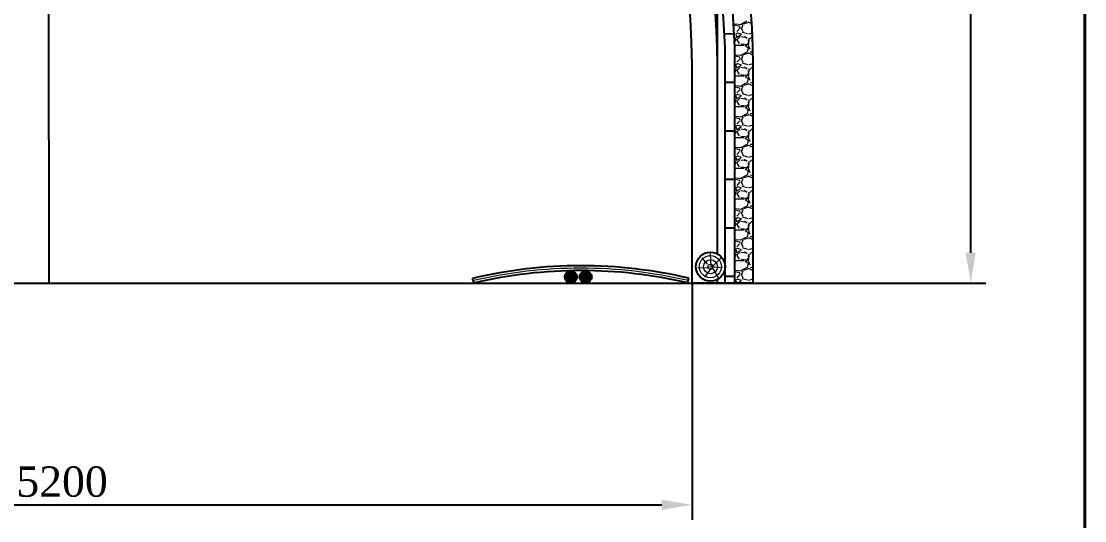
# Model space of a CAD drawing. Header units: millimetres. Extents: x -46762 to 161452, y -66984 to 31524.
# Drawn here: x -22412 to -18023, y 10580 to 12640 of the extents above; entities that cross this region are included whole.
import ezdxf

# ---------------------------------------------------------------- set-up
doc = ezdxf.new("R2010")
doc.units = ezdxf.units.MM
doc.header["$LTSCALE"] = 0.5
doc.styles.get("Standard").update_dxf_attribs({"font": 'TIMES.TTF'})
doc.linetypes.add('BATTING', pattern='A,0.00254,-2.54,[134,ltypeshp.shx,S=2.54,R=0,X=-2.54,Y=0],-5.08,[134,ltypeshp.shx,S=2.54,R=180,X=2.54,Y=0],-2.54', length=10.16254)
doc.dimstyles.new('ISO-25', dxfattribs={"dimscale": 50, "dimtxt": 2.5, "dimasz": 2.5, "dimexe": 1.25, "dimexo": 0.625, "dimtad": 1, "dimdec": 0, "dimtxsty": 'Standard', "dimcen": 2.5, "dimadec": 0, "dimazin": 0, "dimtfac": 1, "dimtdec": 0, "dimtmove": 0, "dimatfit": 3, "dimfxl": 1, "dimarcsym": 0})

# ---------------------------------------------------------------- blocks, each defined once
blk = doc.blocks.new('*D18')
at = {"color": 0, "lineweight": -2}
for p, q in [((-24843.6, 11529.6), (-24843.6, 10583.7)), ((-19643.6, 11529.6), (-19643.6, 10583.7)), ((-24718.6, 10646.2), (-19768.6, 10646.2))]:
    blk.add_line(p, q, dxfattribs=at)
at = {"color": 0}
for points in [[(-24718.6, 10667), (-24718.6, 10625.3), (-24843.6, 10646.2)], [(-19768.6, 10667), (-19768.6, 10625.3), (-19643.6, 10646.2)]]:
    blk.add_solid(points, dxfattribs=at)
at = {"layer": 'Defpoints', "color": 0}
for p in [(-24843.6, 11560.9), (-19643.6, 11560.9), (-19643.6, 10646.2)]:
    blk.add_point(p, dxfattribs=at)
at = {"color": 0, "lineweight": 15, "insert": (-22243.6, 10741), "char_height": 125, "attachment_point": 5}
blk.add_mtext('5200', dxfattribs=at)
blk = doc.blocks.new('*D19')
at = {"color": 0, "lineweight": -2}
for p, q in [((-22212.4, 15091.9), (-18431, 15091.9)), ((-18493.5, 11685.9), (-18493.5, 14966.9)), ((-22212.4, 11560.9), (-18431, 11560.9))]:
    blk.add_line(p, q, dxfattribs=at)
at = {"color": 0}
for points in [[(-18514.4, 14966.9), (-18472.7, 14966.9), (-18493.5, 15091.9)], [(-18514.4, 11685.9), (-18472.7, 11685.9), (-18493.5, 11560.9)]]:
    blk.add_solid(points, dxfattribs=at)
at = {"layer": 'Defpoints', "color": 0}
for p in [(-22243.6, 15091.9), (-18493.5, 15091.9), (-22243.6, 11560.9)]:
    blk.add_point(p, dxfattribs=at)
at = {"color": 0, "lineweight": 15, "insert": (-18588.3, 13326.4), "char_height": 125, "attachment_point": 5, "rotation": 90}
blk.add_mtext('3550', dxfattribs=at)

msp = doc.modelspace()

# ---------------------------------------------------------------- hatches: boundary and pattern name
at = {"lineweight": 15, "ltscale": 0.05}
for points in [[(-20168.62, 11585.86, 1), (-20118.62, 11585.86, 1)], [(-20107.79, 11585.86, 1), (-20057.79, 11585.86, 1)]]:
    msp.add_hatch(color=256, dxfattribs=at).paths.add_polyline_path(points)

# ---------------------------------------------------------------- linework, layer by layer
at = {"lineweight": 40}
msp.add_line((-18022.98, 18482.97), (-18022.98, -330.51), dxfattribs=at)
at = {"ltscale": 2}
for p, q in [((-22299.45, 15091.17), (-22298.75, 11560.86)), ((-19469.56, 12588.61), (-19509.51, 12586.77)), ((-19466.62, 12387.56), (-19506.62, 12387.56)), ((-19466.62, 12187.56), (-19506.62, 12187.56)), ((-19466.62, 11987.56), (-19506.62, 11987.56)), ((-19466.62, 11787.56), (-19506.62, 11787.56)), ((-19466.62, 11587.56), (-19506.62, 11587.56)), ((-24843.62, 11560.86), (-19643.62, 11560.86))]:
    msp.add_line(p, q, dxfattribs=at)
for p, q in [((-19538.62, 11680.8), (-19538.62, 13144.16)), ((-19643.62, 11560.86), (-19643.62, 12460.86)), ((-19538.62, 11887.61), (-19538.62, 12460.86)), ((-19506.62, 11560.86), (-19506.62, 12460.86)), ((-19466.62, 11560.86), (-19466.62, 12460.86)), ((-19391.62, 11560.86), (-19391.62, 12460.86)), ((-24843.62, 11560.86), (-19643.62, 11560.86)), ((-19391.62, 11560.86), (-19643.62, 11560.86)), ((-19538.62, 11569.4), (-19538.62, 11575.69)), ((-19538.62, 11566.43), (-19538.62, 11575.69)), ((-19538.62, 11560.86), (-19538.62, 11569.4))]:
    msp.add_line(p, q)
at = {"lineweight": 9, "ltscale": 2}
for p, q in [((-19417.03, 12640.25), (-19443.7, 12626.28)), ((-19466.29, 12625.66), (-19471.48, 12625.12)), ((-19447.71, 12618.84), (-19471.46, 12624.78)), ((-19468.07, 12598.78), (-19470.03, 12598.61)), ((-19436.89, 12625.93), (-19468.64, 12628.47)), ((-19436.89, 12625.93), (-19468.64, 12628.47)), ((-19447.04, 12611.43), (-19458.47, 12598.73)), ((-19446.7, 12615.33), (-19447.97, 12621.68)), ((-19441.66, 12616.37), (-19434.04, 12598.59)), ((-19439.67, 12609.88), (-19432.05, 12627.66)), ((-19429.77, 12630.49), (-19409.45, 12636.84)), ((-19413.91, 12637.72), (-19396.71, 12631.27)), ((-19461.75, 12566.14), (-19469.09, 12578.16)), ((-19468.03, 12549.6), (-19461.48, 12570.06)), ((-19455.66, 12591.76), (-19464.55, 12587.95)), ((-19463.28, 12586.42), (-19458.2, 12573.72)), ((-19446.15, 12576.78), (-19458.85, 12564.08)), ((-19458.8, 12575.57), (-19439.75, 12587)), ((-19458.64, 12563.81), (-19448.48, 12548.57)), ((-19439.74, 12587), (-19454.98, 12592.08)), ((-19416.45, 12572.35), (-19441.85, 12576.16)), ((-19436.87, 12595.89), (-19415.28, 12589.54)), ((-19416.98, 12569.71), (-19427.14, 12578.6)), ((-19410.56, 12556.48), (-19410.56, 12564.1)), ((-19409.18, 12570.65), (-19410.45, 12543.98)), ((-19409.21, 12588.57), (-19394.67, 12592.85)), ((-19394.07, 12579.26), (-19405.78, 12568.57)), ((-19467.62, 12535.64), (-19461.3, 12542.67)), ((-19461.36, 12542.51), (-19428.34, 12542.51)), ((-19417, 12513.27), (-19443.67, 12499.3)), ((-19442.64, 12548.06), (-19410.89, 12544.25)), ((-19429.78, 12503.48), (-19409.46, 12509.83)), ((-19424.02, 12539.86), (-19407.51, 12528.43)), ((-19419.14, 12540.78), (-19412.79, 12552.2)), ((-19411.64, 12531.38), (-19416.72, 12513.6)), ((-19415, 12549.16), (-19404.84, 12525.03)), ((-19413.9, 12510.71), (-19393.58, 12503.09)), ((-19403.57, 12514.65), (-19392.11, 12514.1)), ((-19436.93, 12498.94), (-19466.91, 12501.33)), ((-19436.93, 12498.94), (-19466.91, 12501.33)), ((-19466.34, 12498.66), (-19466.87, 12498.6)), ((-19447.7, 12491.84), (-19466.85, 12496.62)), ((-19455.64, 12464.76), (-19464.53, 12460.95)), ((-19447.04, 12484.42), (-19458.47, 12471.72)), ((-19439.74, 12460), (-19454.98, 12465.08)), ((-19446.7, 12488.32), (-19447.97, 12494.67)), ((-19441.66, 12489.36), (-19434.04, 12471.58)), ((-19439.67, 12482.87), (-19432.05, 12500.65)), ((-19436.85, 12468.89), (-19415.26, 12462.54)), ((-19409.23, 12461.56), (-19391.62, 12466.74)), ((-19461.75, 12439.14), (-19466.62, 12447.1)), ((-19466.62, 12427.03), (-19461.48, 12443.07)), ((-19463.28, 12459.43), (-19458.2, 12446.73)), ((-19446.15, 12449.78), (-19458.85, 12437.08)), ((-19458.8, 12448.57), (-19439.75, 12460)), ((-19458.64, 12436.81), (-19448.48, 12421.57)), ((-19442.68, 12421.06), (-19410.93, 12417.25)), ((-19416.47, 12445.35), (-19441.87, 12449.16)), ((-19416.97, 12442.7), (-19427.13, 12451.59)), ((-19419.15, 12413.76), (-19412.8, 12425.19)), ((-19414.99, 12422.15), (-19404.83, 12398.02)), ((-19410.56, 12429.48), (-19410.56, 12437.1)), ((-19409.18, 12443.65), (-19410.45, 12416.98)), ((-19391.62, 12454.5), (-19405.75, 12441.6)), ((-19466.62, 12409.76), (-19461.3, 12415.67)), ((-19461.36, 12415.51), (-19428.34, 12415.51)), ((-19416.96, 12386.29), (-19443.63, 12372.32)), ((-19429.8, 12376.48), (-19409.48, 12382.83)), ((-19424.03, 12412.86), (-19407.52, 12401.43)), ((-19411.64, 12404.38), (-19416.72, 12386.6)), ((-19413.88, 12383.71), (-19393.56, 12376.09)), ((-19403.55, 12387.65), (-19391.62, 12387.08)), ((-19436.97, 12371.94), (-19466.62, 12374.31)), ((-19436.97, 12371.94), (-19466.62, 12374.31)), ((-19466.39, 12371.65), (-19466.62, 12371.63)), ((-19447.7, 12364.84), (-19466.62, 12369.57)), ((-19455.62, 12337.77), (-19464.51, 12333.96)), ((-19458.8, 12321.58), (-19439.75, 12333.01)), ((-19447.05, 12357.42), (-19458.48, 12344.72)), ((-19439.74, 12333), (-19454.98, 12338.08)), ((-19446.7, 12361.32), (-19447.97, 12367.67)), ((-19441.66, 12362.36), (-19434.04, 12344.58)), ((-19439.67, 12355.87), (-19432.05, 12373.65)), ((-19436.83, 12341.88), (-19415.24, 12335.53)), ((-19409.25, 12334.56), (-19391.62, 12339.75)), ((-19461.75, 12312.14), (-19466.62, 12320.1)), ((-19466.62, 12300.03), (-19461.48, 12316.07)), ((-19463.28, 12332.43), (-19458.2, 12319.73)), ((-19446.15, 12322.78), (-19458.85, 12310.08)), ((-19458.64, 12309.81), (-19448.48, 12294.57)), ((-19442.71, 12294.07), (-19410.96, 12290.26)), ((-19416.49, 12318.35), (-19441.89, 12322.16)), ((-19416.95, 12315.69), (-19427.11, 12324.58)), ((-19419.16, 12286.75), (-19412.81, 12298.18)), ((-19414.99, 12295.14), (-19404.83, 12271.01)), ((-19410.56, 12302.48), (-19410.56, 12310.1)), ((-19409.18, 12316.65), (-19410.45, 12289.98)), ((-19391.62, 12327.5), (-19405.72, 12314.63)), ((-19466.62, 12282.76), (-19461.3, 12288.67)), ((-19437.01, 12244.94), (-19466.62, 12247.31)), ((-19437.01, 12244.94), (-19466.62, 12247.31)), ((-19461.36, 12288.51), (-19428.34, 12288.51)), ((-19416.92, 12259.31), (-19443.59, 12245.34)), ((-19439.67, 12228.86), (-19432.05, 12246.64)), ((-19429.82, 12249.47), (-19409.5, 12255.82)), ((-19424.04, 12285.87), (-19407.53, 12274.44)), ((-19411.64, 12277.38), (-19416.72, 12259.6)), ((-19413.87, 12256.7), (-19393.55, 12249.08)), ((-19403.53, 12260.65), (-19391.62, 12260.08)), ((-19466.45, 12244.65), (-19466.62, 12244.63)), ((-19447.7, 12237.84), (-19466.62, 12242.57)), ((-19455.6, 12210.78), (-19464.49, 12206.97)), ((-19463.28, 12205.43), (-19458.2, 12192.73)), ((-19458.8, 12194.58), (-19439.75, 12206.01)), ((-19447.05, 12230.41), (-19458.48, 12217.71)), ((-19439.74, 12206), (-19454.98, 12211.08)), ((-19446.7, 12234.32), (-19447.97, 12240.67)), ((-19441.65, 12235.35), (-19434.03, 12217.57)), ((-19436.81, 12214.87), (-19415.22, 12208.52)), ((-19409.27, 12207.55), (-19391.62, 12212.75)), ((-19461.75, 12185.14), (-19466.62, 12193.1)), ((-19466.62, 12173.03), (-19461.48, 12189.08)), ((-19466.62, 12155.76), (-19461.3, 12161.67)), ((-19461.36, 12161.51), (-19428.34, 12161.51)), ((-19446.15, 12195.78), (-19458.85, 12183.08)), ((-19458.64, 12182.81), (-19448.48, 12167.57)), ((-19442.74, 12167.07), (-19410.99, 12163.26)), ((-19416.51, 12191.36), (-19441.91, 12195.17)), ((-19416.94, 12188.67), (-19427.1, 12197.56)), ((-19424.05, 12158.88), (-19407.54, 12147.45)), ((-19419.16, 12159.74), (-19412.81, 12171.17)), ((-19414.98, 12168.12), (-19404.82, 12143.99)), ((-19410.56, 12175.48), (-19410.56, 12183.1)), ((-19409.18, 12189.65), (-19410.45, 12162.98)), ((-19391.62, 12200.5), (-19405.69, 12187.66)), ((-19437.05, 12117.94), (-19466.62, 12120.31)), ((-19437.05, 12117.94), (-19466.62, 12120.31)), ((-19466.5, 12117.64), (-19466.62, 12117.63)), ((-19447.7, 12110.84), (-19466.62, 12115.57)), ((-19446.7, 12107.32), (-19447.97, 12113.67)), ((-19416.89, 12132.33), (-19443.56, 12118.36)), ((-19439.68, 12101.86), (-19432.06, 12119.64)), ((-19429.83, 12122.47), (-19409.51, 12128.82)), ((-19411.64, 12150.38), (-19416.72, 12132.6)), ((-19413.86, 12129.7), (-19393.54, 12122.08)), ((-19403.51, 12133.65), (-19391.62, 12133.08)), ((-19455.58, 12083.79), (-19464.47, 12079.98)), ((-19463.28, 12078.43), (-19458.2, 12065.73)), ((-19458.8, 12067.58), (-19439.75, 12079.01)), ((-19447.06, 12103.41), (-19458.49, 12090.71)), ((-19439.74, 12079), (-19454.98, 12084.08)), ((-19441.65, 12108.35), (-19434.03, 12090.57)), ((-19436.79, 12087.87), (-19415.2, 12081.52)), ((-19416.92, 12061.66), (-19427.08, 12070.55)), ((-19409.29, 12080.55), (-19391.62, 12085.75)), ((-19391.62, 12073.5), (-19405.66, 12060.69)), ((-19461.75, 12058.14), (-19466.62, 12066.1)), ((-19466.62, 12046.03), (-19461.48, 12062.08)), ((-19466.62, 12028.76), (-19461.3, 12034.67)), ((-19461.36, 12034.51), (-19428.34, 12034.51)), ((-19446.15, 12068.78), (-19458.85, 12056.08)), ((-19458.64, 12055.82), (-19448.48, 12040.58)), ((-19442.77, 12040.08), (-19411.02, 12036.27)), ((-19416.54, 12064.36), (-19441.94, 12068.17)), ((-19424.07, 12031.89), (-19407.56, 12020.46)), ((-19419.17, 12032.73), (-19412.82, 12044.16)), ((-19414.98, 12041.11), (-19404.82, 12016.98)), ((-19410.56, 12048.48), (-19410.56, 12056.1)), ((-19409.18, 12062.65), (-19410.45, 12035.98)), ((-19437.09, 11990.95), (-19466.62, 11993.31)), ((-19437.09, 11990.95), (-19466.62, 11993.31)), ((-19466.55, 11990.64), (-19466.62, 11990.63)), ((-19447.7, 11983.84), (-19466.62, 11988.57)), ((-19446.7, 11980.32), (-19447.97, 11986.67)), ((-19416.85, 12005.35), (-19443.52, 11991.38)), ((-19439.68, 11974.85), (-19432.06, 11992.63)), ((-19429.85, 11995.46), (-19409.53, 12001.81)), ((-19411.64, 12023.38), (-19416.72, 12005.6)), ((-19413.85, 12002.69), (-19393.53, 11995.07)), ((-19403.49, 12006.65), (-19391.62, 12006.08)), ((-19461.75, 11931.14), (-19466.62, 11939.1)), ((-19455.56, 11956.8), (-19464.45, 11952.99)), ((-19463.28, 11951.43), (-19458.2, 11938.73)), ((-19446.15, 11941.78), (-19458.85, 11929.08)), ((-19458.79, 11940.58), (-19439.74, 11952.01)), ((-19447.07, 11976.4), (-19458.5, 11963.7)), ((-19439.74, 11952), (-19454.98, 11957.08)), ((-19416.56, 11937.36), (-19441.96, 11941.17)), ((-19441.65, 11981.34), (-19434.03, 11963.56)), ((-19436.77, 11960.86), (-19415.18, 11954.51)), ((-19416.9, 11934.64), (-19427.06, 11943.53)), ((-19409.31, 11953.54), (-19391.62, 11958.75)), ((-19391.62, 11946.5), (-19405.62, 11933.72)), ((-19466.62, 11919.03), (-19461.48, 11935.09)), ((-19466.62, 11901.76), (-19461.3, 11907.67)), ((-19461.36, 11907.51), (-19428.34, 11907.51)), ((-19458.64, 11928.82), (-19448.48, 11913.58)), ((-19442.81, 11913.08), (-19411.06, 11909.27)), ((-19424.08, 11904.89), (-19407.57, 11893.46)), ((-19419.18, 11905.71), (-19412.83, 11917.14)), ((-19411.64, 11896.38), (-19416.72, 11878.6)), ((-19414.97, 11914.1), (-19404.81, 11889.97)), ((-19410.56, 11921.48), (-19410.56, 11929.1)), ((-19409.18, 11935.66), (-19410.45, 11908.99)), ((-19437.12, 11863.95), (-19466.62, 11866.31)), ((-19437.12, 11863.95), (-19466.62, 11866.31)), ((-19466.61, 11863.63), (-19466.62, 11863.63)), ((-19447.7, 11856.84), (-19466.62, 11861.57)), ((-19446.7, 11853.31), (-19447.97, 11859.66)), ((-19416.81, 11878.37), (-19443.48, 11864.4)), ((-19441.65, 11854.34), (-19434.03, 11836.56)), ((-19439.68, 11847.85), (-19432.06, 11865.63)), ((-19429.87, 11868.45), (-19409.55, 11874.8)), ((-19413.83, 11875.69), (-19393.51, 11868.07)), ((-19403.47, 11879.65), (-19391.62, 11879.08)), ((-19461.76, 11804.14), (-19466.62, 11812.1)), ((-19466.62, 11792.03), (-19461.48, 11808.09)), ((-19455.53, 11829.81), (-19464.42, 11826)), ((-19463.28, 11824.43), (-19458.2, 11811.73)), ((-19446.15, 11814.78), (-19458.85, 11802.08)), ((-19458.79, 11813.58), (-19439.74, 11825.01)), ((-19447.07, 11849.39), (-19458.5, 11836.69)), ((-19439.74, 11825), (-19454.98, 11830.08)), ((-19416.58, 11810.37), (-19441.98, 11814.18)), ((-19436.75, 11833.86), (-19415.16, 11827.51)), ((-19416.89, 11807.63), (-19427.05, 11816.52)), ((-19409.18, 11808.66), (-19410.45, 11781.99)), ((-19409.34, 11826.54), (-19391.62, 11831.75)), ((-19391.62, 11819.5), (-19405.59, 11806.75)), ((-19466.62, 11774.76), (-19461.3, 11780.67)), ((-19461.36, 11780.51), (-19428.34, 11780.51)), ((-19458.64, 11801.82), (-19448.48, 11786.58)), ((-19442.84, 11786.08), (-19411.09, 11782.27)), ((-19424.09, 11777.9), (-19407.58, 11766.47)), ((-19419.18, 11778.7), (-19412.83, 11790.13)), ((-19411.64, 11769.38), (-19416.72, 11751.6)), ((-19414.97, 11787.09), (-19404.81, 11762.96)), ((-19410.56, 11794.48), (-19410.56, 11802.1)), ((-19437.16, 11736.95), (-19466.62, 11739.31)), ((-19437.16, 11736.95), (-19466.62, 11739.31)), ((-19447.7, 11729.84), (-19466.62, 11734.57)), ((-19447.08, 11722.39), (-19458.51, 11709.69)), ((-19446.7, 11726.31), (-19447.97, 11732.66)), ((-19416.78, 11751.39), (-19443.45, 11737.42)), ((-19441.64, 11727.33), (-19434.02, 11709.55)), ((-19439.68, 11720.84), (-19432.06, 11738.62)), ((-19429.89, 11741.45), (-19409.57, 11747.8)), ((-19413.82, 11748.68), (-19393.5, 11741.06)), ((-19403.45, 11752.65), (-19391.62, 11752.08)), ((-19461.76, 11677.15), (-19466.62, 11685.1)), ((-19466.62, 11665.03), (-19461.47, 11681.1)), ((-19455.51, 11702.82), (-19464.4, 11699.01)), ((-19463.28, 11697.44), (-19458.2, 11684.74)), ((-19446.15, 11687.78), (-19458.85, 11675.08)), ((-19458.79, 11686.58), (-19439.74, 11698.01)), ((-19458.64, 11674.82), (-19448.48, 11659.58)), ((-19439.74, 11698), (-19454.98, 11703.08)), ((-19416.6, 11683.37), (-19442, 11687.18)), ((-19436.73, 11706.85), (-19415.14, 11700.5)), ((-19416.87, 11680.61), (-19427.03, 11689.5)), ((-19410.56, 11667.48), (-19410.56, 11675.1)), ((-19409.18, 11681.66), (-19410.45, 11654.99)), ((-19409.36, 11699.53), (-19391.62, 11704.75)), ((-19391.62, 11692.51), (-19405.56, 11679.78)), ((-19466.62, 11647.76), (-19461.3, 11653.67)), ((-19461.36, 11653.51), (-19428.34, 11653.51)), ((-19442.87, 11659.09), (-19411.12, 11655.28)), ((-19424.1, 11650.91), (-19407.59, 11639.48)), ((-19419.19, 11651.69), (-19412.84, 11663.12)), ((-19411.64, 11642.38), (-19416.72, 11624.6)), ((-19414.96, 11660.07), (-19404.8, 11635.94)), ((-19437.2, 11609.95), (-19466.62, 11612.31)), ((-19437.2, 11609.95), (-19466.62, 11612.31)), ((-19447.69, 11602.84), (-19466.62, 11607.57)), ((-19447.08, 11595.38), (-19458.51, 11582.68)), ((-19446.7, 11599.31), (-19447.97, 11605.66)), ((-19416.74, 11624.42), (-19443.41, 11610.45)), ((-19441.64, 11600.33), (-19434.02, 11582.55)), ((-19439.69, 11593.84), (-19432.07, 11611.62)), ((-19429.9, 11614.44), (-19409.58, 11620.79)), ((-19413.81, 11621.68), (-19393.49, 11614.06)), ((-19403.43, 11625.64), (-19391.62, 11625.08)), ((-19455.49, 11575.83), (-19464.38, 11572.02)), ((-19463.28, 11570.44), (-19459.45, 11560.86)), ((-19456.65, 11560.86), (-19439.74, 11571.01)), ((-19439.74, 11571), (-19454.98, 11576.08)), ((-19436.71, 11579.85), (-19415.12, 11573.5)), ((-19425.15, 11560.86), (-19427.01, 11562.49)), ((-19409.38, 11572.52), (-19391.62, 11577.75)), ((-19391.62, 11565.51), (-19396.7, 11560.86))]:
    msp.add_line(p, q, dxfattribs=at)
at = {"lineweight": 9}
for p, q in [((-19568.82, 11681.39), (-19566.49, 11630.25)), ((-19602.93, 11665.12), (-19581.22, 11638)), ((-19524.62, 11663.57), (-19562.61, 11626.38)), ((-19573.47, 11623.28), (-19620.77, 11621.73)), ((-19564.94, 11621.73), (-19592.85, 11585.31)), ((-19517.64, 11624.05), (-19569.59, 11627.15)), ((-19560.29, 11624.83), (-19536.25, 11582.99))]:
    msp.add_line(p, q, dxfattribs=at)
at = {"ltscale": 0.05}
for p, q in [((-20543.39, 11560.86), (-20549.11, 11580.06)), ((-19660.52, 11561.08), (-19657.01, 11580.55)), ((-19643.62, 11560.86), (-19643.62, 11404.87))]:
    msp.add_line(p, q, dxfattribs=at)
msp.add_circle((-19567.56, 11628.24), 60)
at = {"lineweight": 9}
for radius in [45.53, 28.84, 10.53]:
    msp.add_circle((-19567.56, 11628.24), radius, dxfattribs=at)
at = {"ltscale": 0.05}
for centre in [(-20143.62, 11585.86), (-20082.79, 11585.86)]:
    msp.add_circle(centre, 25, dxfattribs=at)
for radius, end in [(2600, 65.3), (2852, 47.97909), (2777, 47.97909), (2705, 47.46998), (2737, 47.47682)]:
    msp.add_arc((-22243.62, 12460.86), radius, 0, end)
for centre, radius, start, end in [((-20102.01, 9686.97), 1945.17, 76.77513, 103.28824), ((-20101.48, 9682.4), 1929.74, 76.79086, 103.23802)]:
    msp.add_arc(centre, radius, start, end, dxfattribs=at)
at = {"linetype": 'BATTING', "lineweight": 9, "ltscale": 0.015}
msp.add_arc((-20102.01, 9686.97), 1935.17, 76.77513, 103.25375, dxfattribs=at)

# ---------------------------------------------------------------- dimensions: what is measured, and where the dimension line sits
at = {"lineweight": 15, "ltscale": 2}
dim = msp.add_linear_dim(base=(-18493.52, 15091.86), p1=(-22243.62, 11560.86), p2=(-22243.62, 15091.86), angle=90, text='3550', dimstyle='ISO-25', dxfattribs=at)
dim.commit()
dim.dimension.update_dxf_attribs({"geometry": '*D19', "text_midpoint": (-18588.35, 13326.36)})
dim = msp.add_linear_dim(base=(-19643.62, 10646.17), p1=(-24843.62, 11560.86), p2=(-19643.62, 11560.86), dimstyle='ISO-25', dxfattribs=at)
dim.commit()
dim.dimension.update_dxf_attribs({"geometry": '*D18', "text_midpoint": (-22243.62, 10741)})

doc.saveas('drawing.dxf')
